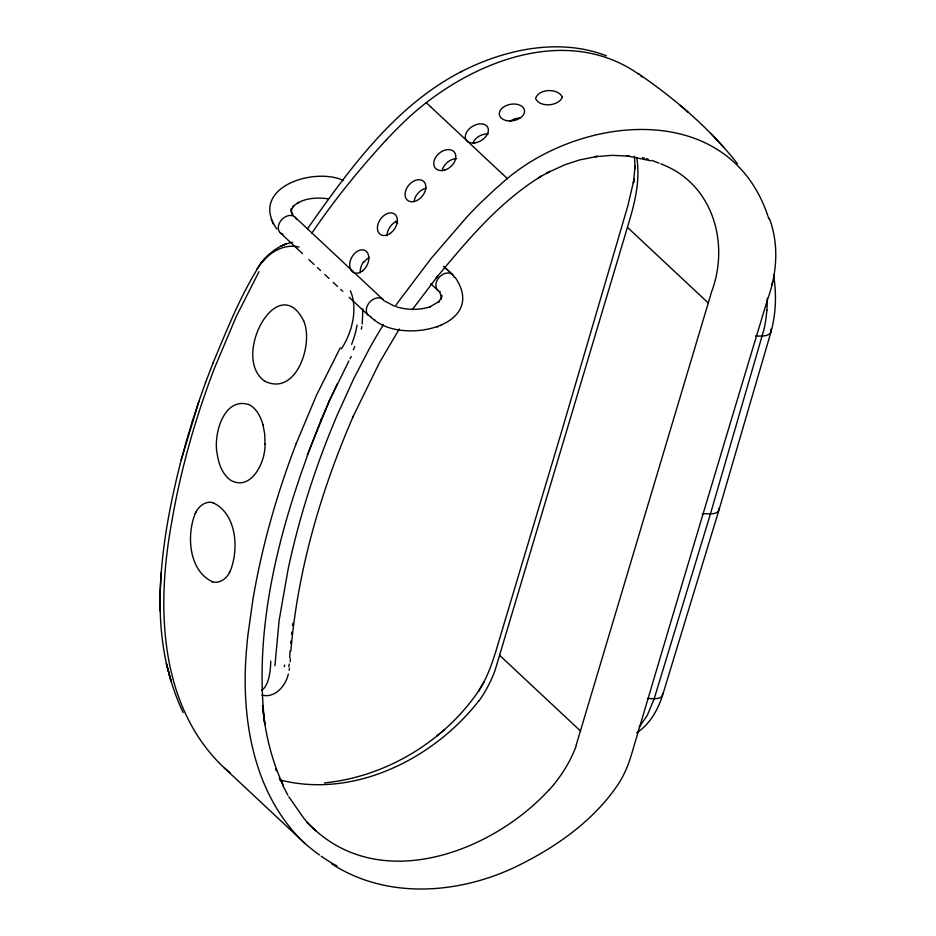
<?xml version="1.0" encoding="UTF-8"?>
<svg xmlns="http://www.w3.org/2000/svg" width="936" height="936" viewBox="0 0 936 936"><rect width="100%" height="100%" fill="white"/><g stroke="black" fill="none" stroke-linecap="round" stroke-linejoin="round"><path stroke-width="1.4" d="M181.455 458.991C170.305 502.339 161.752 546.612 160.185 591.435L160.15 592.582C159.6 616.403 161.331 640.318 166.421 663.612L166.725 664.829C170.668 681.197 175.828 697.332 183.14 712.518M160.185 591.435L160.138 610.915L160.126 609.722M263.004 424.815C260.828 417.046 256.803 408.927 249.514 404.808C223.798 395.834 213.174 434.62 217.152 453.738C218.603 463.601 222.241 474.47 230.841 480.379C251.725 491.646 265.906 460.921 265.005 443.804M265.005 444.038L264.736 434.128L262.946 424.593M767.391 298.303L766.935 310.378M160.15 592.582L161.156 572.879L161.086 573.99M289.692 657.47L290.09 650.906M290.394 658.453L290.207 661.787M274.927 665.695L279.103 620.58L287.984 569.907A769.954 564.35 -46.9 0 1 337.44 414.531L353.808 378.553L369.802 347.818A457.177 335.1 -46.9 0 1 376.471 336.141L383.432 324.581M290.686 643.207L290.874 641.008M290.862 650.953C297.765 569.79 320.966 490.628 353.317 416.099L352.907 417.011L379.501 362.56L399.309 328.992M291.529 634.386L291.763 632.174M289.189 664.08L288.826 666.771M292.535 625.529L292.804 623.306M362.22 324.043L362.864 308.915M289.142 670.328L289.47 668.351M361.343 329.168L361.822 326.594M764.466 327.775L710.482 513.794L654.217 698.63L647.338 715.279L639.159 727.108M331.438 863.635C387.773 900.561 462.162 893.927 520.252 864.595C558.558 845.465 594.922 819.339 618.86 783.256C625.377 772.984 629.612 761.53 632.853 749.865C677.313 599.742 722.136 449.736 767.415 299.871C776.985 273.827 779.255 244.811 769.369 218.416M771.72 285.457L772.726 281.713M186.755 439.815L181.268 459.798L198.865 401.427L192.348 421.317M288.335 674.002C285.878 685.562 274.95 698.642 261.963 695.085M711.43 292.254C730.01 243.5 712.975 183.28 660.804 163.87M711.278 292.828L710.459 295.636M710.295 296.209L576.143 745.267M479.15 700.713A103.662 76.202 -46.7 0 0 495.296 669.591L627.88 225.845C634.573 203.767 640.61 180.601 636.702 157.4M186.545 440.563L192.559 420.615M198.643 402.059L205.663 382.251M205.44 382.847L212.963 363.11M307.277 454.931L329.343 400.877L348.894 360.922M296.197 443.582L316.426 395.343L340.259 347.818M212.741 363.648C227.027 329.706 240.622 294.887 260.606 263.8C268.421 253.352 279.466 244.483 292.617 242.33M321.539 418.813L321.153 419.726C283 515.818 252.544 620.205 264.841 724.522L262.548 705.498C265.028 732.338 271.194 759.014 282.485 783.561L281.666 781.747L283.304 785.257M354.744 346.659L354.253 347.829M321.153 419.726L329.343 400.877M353.866 348.695L353.34 349.842M328.969 401.684L337.311 383.748M195.355 513.256C186.416 534.865 188.569 570.726 212.577 581.829M230.162 571.288C239.089 549.678 236.96 513.794 212.94 502.714M483.584 682.555L484.029 681.794L478.448 691.341C489.329 674.809 494.582 655.633 500.152 636.878L560.395 435.649L627.763 206.166L634.14 179.057L633.426 182.976L635.146 165.578L635.099 168.737L634.479 156.23M195.928 512.179C198.97 505.978 205.932 500.538 213.115 502.749M212.402 581.782C219.586 583.994 226.547 578.553 229.589 572.364M195.238 513.478L196.034 511.957M229.484 572.586L230.279 571.054M350.076 358.722L351.257 356.534M258.956 271.732L236.129 316.766L214.8 367.392A769.918 564.314 -46.9 0 0 171.604 522.791C156.406 605.498 158.535 705.475 223.751 767.415L305.148 843.605L302.597 841.288M307.511 228.735C351.515 166.187 399.274 99.801 470.82 66.994C512.577 47.818 562.29 38.867 606.341 55.75M311.571 233.567C333.836 200.678 358.909 169.72 385.749 140.47M478.858 690.639C444.214 741.628 385.936 776.728 324.523 782.894M412.25 309.664L437.791 276.026M478.998 700.643C433.777 758.745 354.311 798.806 280.32 780.039M260.606 263.8L264.455 259.073L260.875 263.461M436.164 278.004C467.298 240.564 499.239 201.802 541.347 176.167L538.329 177.887L550.064 171.335L546.963 172.996L564.642 164.841L579.641 159.927L597.449 156.347L594.957 156.686L612.331 155.341L629.132 156.136L627.108 155.903L650.707 160.77M548.73 790.206C492.523 851.35 383.561 893.038 314.227 829.261A227.296 166.596 -46.9 0 1 303.931 818.415L288.803 796.782M267.953 255.458L264.151 259.412M444.541 729.67L436.679 736.152M385.761 140.47A347.513 254.709 -46.9 0 1 401.099 124.745C460.57 65.789 563.343 20.615 639.171 74.541M767.754 215.572C727.822 97.414 575.605 114.461 499.707 185.223A227.027 166.397 -46.9 0 0 494.547 189.715L480.554 202.855A353.597 259.178 -46.9 0 0 467.158 216.661L431.285 258.242L398.303 301.883A389.037 285.152 -46.9 0 0 395.238 306.376M510.038 121.153L514.461 118.884L519.971 117.819M636.667 732.876C649.853 724.265 657.961 709.804 662.63 695.109L718.977 510.003L771.007 331.894C776.038 313.443 776.669 293.927 773.569 275.09M460.383 72.084L461.623 71.475M374.037 319.667C403.159 344.928 488.534 326.056 455.095 277.278M437.089 327.038L437.837 326.734M440.692 325.599L441.593 325.237M755.469 335.907C760.067 336.153 772.633 337.252 770.866 329.074M702.269 513.759C706.82 513.185 718.953 516.157 719.059 508.213M647.291 698.595C651.585 698.116 662.711 700.772 662.7 693.365M328.723 198.865C316.497 197.157 302.152 197.847 292.734 206.786L293.787 205.733L291.213 210.249L291.33 208.529L291.669 212.753M642.447 157.599L644.354 158.102M396.677 306.914C407.651 310.097 419.656 310.342 430.525 306.61L429.764 306.914L439.487 301.275L438.364 302.269L441.616 297.484L441.078 299.192L441.675 295.238L441.57 297.04L439.721 292.36M646.238 158.629L648.121 159.179M343.582 180.472C313.396 166.585 248.344 187.867 276.857 229.086M651.819 160.384L659.038 163.121M394.325 306.072L384.977 301.193M336.855 865.87L334.14 864.361M332.362 863.331L333.251 863.846M331.473 862.817L329.718 861.752M327.963 860.675L328.84 861.214M327.53 860.395L326.664 859.845M326.231 859.576L323.669 857.891M303.697 320.966C278.027 269.1 230.455 357.447 264.806 381.233M264.724 381.174C296.314 396.841 313.852 343.711 303.65 320.837M323.248 857.61L321.153 856.159M638.188 73.511C675.09 98.947 709.71 128.372 737.474 163.73M370.984 317.503L375.207 320.498M640.61 75.734L642.037 76.951M680.051 105.23L688.252 112.402M223.821 767.473L226.886 770.106A323.119 236.387 -54.1 0 0 229.987 772.656M305.218 843.664L308.272 846.296A323.131 235.544 -39.7 0 0 319.492 854.977M627.436 227.343L708.283 303.007M426.172 102.597L431.098 107.207M431.262 107.359L502.48 174.026M502.644 174.178L507.569 178.788M395.495 221.27L397.613 223.259M444.284 266.947L452.778 274.891M443.734 266.432L452.217 274.377M430.689 283.655L438.118 290.605M294.969 217.117L383.011 299.52M280.227 232.783L302.503 253.633M308.868 259.588L314.168 264.549M317.351 267.532L320.533 270.504M324.78 274.482L329.016 278.448M333.263 282.426L337.51 286.393M340.692 289.376L342.81 291.353M349.175 297.32L368.269 315.186M499.801 655.469L580.648 731.145M306.563 822.042L316.111 830.969M302.234 840.949C251.889 791.142 240.435 714.589 246.765 646.893A551.011 403.872 -46.9 0 1 247.923 634.994L253.001 598.981A769.942 564.338 -46.9 0 1 296.232 443.582M711.056 133.743L723.622 147.139M291.798 213.045L292.968 214.952M287.855 795.132L282.508 784.953M280.847 781.466L279.256 777.933M290.932 211.091L292.523 214.672M271.183 219.27L271.92 220.943M272.458 222.16L273.183 223.798M275.558 768.936L276.26 770.761M768.093 216.661L768.748 218.837M371.054 316.672A10.752 7.886 -46.9 0 1 369.24 302.702A10.752 7.886 -46.9 0 1 384.029 300.795M283 234.257A10.752 7.886 -46.9 0 1 281.56 219.866A10.752 7.886 -46.9 0 1 296.361 219.141M440.248 291.716A10.752 7.886 -46.9 0 1 439.639 276.869A10.752 7.886 -46.9 0 1 454.206 277.442M350.368 290.803A53.867 35.825 -63.1 0 1 341.441 348.824M270.726 661.144A53.773 19.118 79.6 0 1 261.436 690.382M256.663 269.381A53.773 38.926 -75.2 0 1 299.029 247.057M284.591 665.005A53.2 19.153 79.4 0 1 284.38 666.678M576.424 745.29A107.102 78.332 -47.1 0 1 548.847 790.3M357.037 325.014A53.095 29.519 -70.2 0 1 351.585 344.378M473.078 142.787A12.531 8.939 -21.7 0 1 488.206 133.942M442.155 170.703A12.425 8.857 -40.5 0 1 456.651 158.652M414.04 201.685A12.425 8.693 -50 0 1 426.243 188.241M387.048 235.708A12.425 8.564 -55.5 0 1 397.168 221.083M360.266 272.879A12.437 8.611 -62.3 0 1 363.355 262.115M363.542 262.279A12.449 8.611 -62.3 0 1 364.01 261.635M364.233 261.893A12.425 7.991 -61.4 0 1 369.381 257.447M766.83 310.354A72.142 36.364 -88.1 0 1 764.373 327.705M562.384 97.227C558.546 106.271 539.791 107.874 535.579 98.502C538.621 88.405 558.242 87.949 562.384 97.227M298.584 202.422L297.472 203.054L298.584 202.422M285.375 244.237L280.94 246.145L285.925 244.004L285.375 244.237M171.089 681.385L166.421 663.612L171.089 681.385M474.692 142.927A12.496 8.319 -31 0 0 487.738 127.331A12.496 8.319 -31 0 0 468.105 130.081A12.496 8.319 -31 0 0 474.692 142.927M506.516 120.615A12.741 8.307 -10.1 0 0 524.499 110.542A12.741 8.307 -10.1 0 0 504.715 106.341A12.741 8.307 -10.1 0 0 506.516 120.615M444.705 170.059A12.425 8.833 -40.6 0 0 454.405 152.229A12.425 8.833 -40.6 0 0 435.275 158.02A12.425 8.833 -40.6 0 0 444.705 170.059M416.766 200.561A12.425 8.693 -49.9 0 0 423.739 181.479A12.425 8.693 -49.9 0 0 405.861 190.172A12.425 8.693 -49.9 0 0 416.766 200.561M389.902 233.579A12.437 8.576 -55.4 0 0 394.512 214.005A12.437 8.576 -55.4 0 0 377.781 225.003A12.437 8.576 -55.4 0 0 389.902 233.579M362.56 270.843A12.437 8.611 -62.1 0 0 365.414 250.731A12.437 8.611 -62.1 0 0 349.83 263.028A12.437 8.611 -62.1 0 0 362.56 270.843"/></g></svg>
